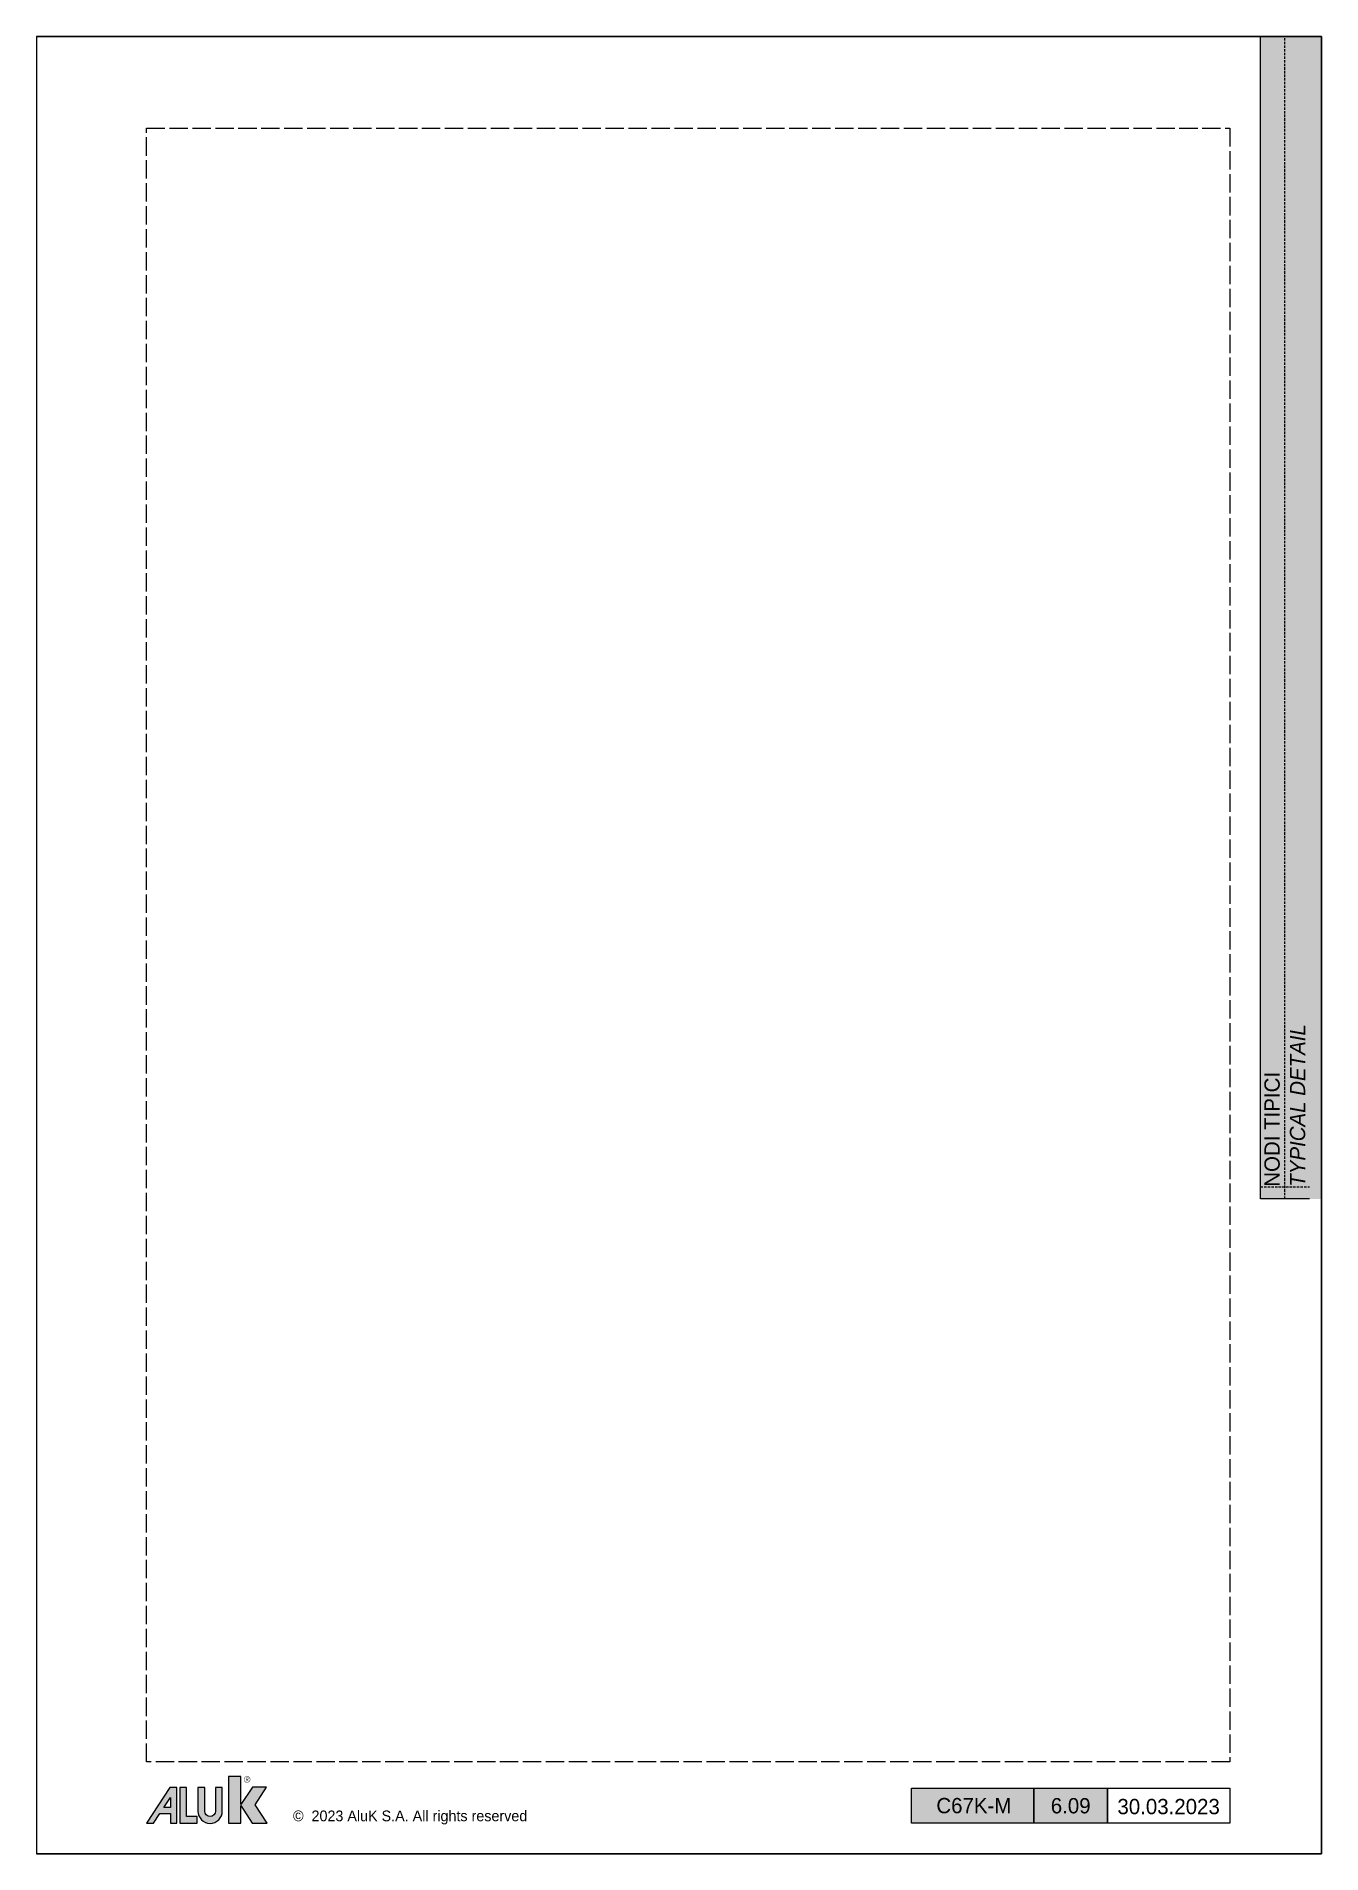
# Paper-space layout 'S6 09' of a CAD drawing. Header units: millimetres. Extents: x 180 to 390, y 30 to 327.
# The model-space entities are those that its viewports show. They can reach past a viewport. Long polylines and large blocks are cut down to what shows.
import ezdxf
from ezdxf.enums import TextEntityAlignment as Align

# ---------------------------------------------------------------- set-up
doc = ezdxf.new("R2010")
doc.units = ezdxf.units.MM
doc.header["$LTSCALE"] = 0.25
doc.header["$MEASUREMENT"] = 0
for name, pattern in [('ACAD_ISO02W100', [15, 12, -3]), ('DOT2', [0.125, 0, -0.125]), ('HIDDEN', [9.525, 6.35, -3.175])]:
    doc.linetypes.add(name, pattern=pattern)
doc.layers.add('01_ALUK Logo', color=7, linetype='Continuous')
doc.layers.add('01_External Border', color=150, linetype='Continuous', lineweight=20)
doc.layers.add('01_Text', color=40, linetype='Continuous', lineweight=25)
doc.layers.add('01_Fill Border Grey', color=7, linetype='Continuous', true_color=0x555655)
doc.layers.add('01_Fill Border Red', color=7, linetype='Continuous', lineweight=20, true_color=0xe2001a)
doc.layers.add('01_Text [White]', color=7, linetype='Continuous', lineweight=25, true_color=0xffffff)
doc.layers.add('02_Block Frame', color=7, linetype='Continuous', lineweight=5, true_color=0xe2001a, plot=False)
doc.layers.add('02_Layout Grid', color=252, linetype='DOT2', lineweight=5, plot=False, transparency=0.5)
doc.styles.add('ALUK Main&Secondary Titles', font='GOTHIC.TTF')
doc.styles.add('Aluk Text', font='GOTHIC.TTF')
doc.styles.get("Standard").update_dxf_attribs({"font": 'arial.ttf'})

# ---------------------------------------------------------------- blocks, each defined once
blk = doc.blocks.new('A$C14581')
at = {"layer": '01_Text', "insert": (0, -0.19), "char_height": 2, "attachment_point": 7, "style": 'Aluk Text'}
blk.add_mtext_dynamic_manual_height_columns('{\\fPoppins|b0|i0|c0|p2;\\H0.875x;©  2023 AluK S.A. All rights reserved}', width=51.3351, gutter_width=204.25, heights=[0], dxfattribs=at)
blk = doc.blocks.new('serie_')
at = {"layer": '01_Text [White]', "color": 7, "true_color": 0xffffff, "insert": (10, -2.87), "char_height": 2.5, "attachment_point": 5, "style": 'ALUK Main&Secondary Titles'}
blk.add_mtext_dynamic_manual_height_columns('{\\fPoppins|b0|i0|c0|p2;C67K-M}', width=20, gutter_width=12.5, heights=[0], dxfattribs=at)
blk = doc.blocks.new('AluK Logo')
at = {"layer": '01_ALUK Logo', "true_color": 0xe2001a}
h = blk.add_hatch(color=242, dxfattribs=at)
h.dxf.hatch_style = 1
h.paths.add_polyline_path([(18.02, 3.04), (19.92, 5.98), (17.56, 5.98), (15.66, 3.11), (15.66, 7.76), (13.58, 7.76), (13.58, 0), (15.66, 0), (15.66, 2.93), (17.53, 0), (20, 0)])
at = {"layer": '01_ALUK Logo', "true_color": 0x323338}
h = blk.add_hatch(color=250, dxfattribs=at)
h.dxf.hatch_style = 1
h.paths.add_polyline_path([(3.94, 0), (5.02, 0), (5.02, 5.96), (3.87, 5.96), (0, 0), (1.15, 0), (2.2, 1.63), (3.94, 1.63)])
h.paths.add_polyline_path([(3.95, 2.64), (2.86, 2.64), (3.95, 4.31)], flags=16)
h = blk.add_hatch(color=250, dxfattribs=at)
h.dxf.hatch_style = 1
h.paths.add_polyline_path([(6.62, 1.12), (6.62, 5.97), (5.53, 5.97), (5.53, 0), (8.38, 0), (8.38, 1.12)])
h = blk.add_hatch(color=250, dxfattribs=at)
h.dxf.hatch_style = 1
h.paths.add_polyline_path([(12.57, 5.97), (11.43, 5.97), (11.43, 2.02, -1), (9.65, 2.02), (9.65, 5.97), (8.52, 5.97), (8.52, 2.02, 0.999791), (12.57, 2.02)])
at = {"layer": '01_ALUK Logo', "color": 242, "lineweight": 0, "true_color": 0xe2001a}
blk.add_lwpolyline([(17.53, 0), (20, 0), (18.02, 3.04), (19.92, 5.98), (17.56, 5.98), (15.66, 3.11), (15.66, 7.76), (13.58, 7.76), (13.58, 0), (15.66, 0), (15.66, 2.93)], close=True, dxfattribs=at)
at = {"layer": '01_ALUK Logo', "color": 250, "lineweight": 0, "true_color": 0x323338}
for points in [[(2.2, 1.63), (3.94, 1.63), (3.94, 0), (5.02, 0), (5.02, 5.96), (3.87, 5.96), (0, 0), (1.15, 0)], [(2.86, 2.64), (3.95, 4.31), (3.95, 2.64)], [(8.38, 0), (8.38, 1.12), (6.62, 1.12), (6.62, 5.97), (5.53, 5.97), (5.53, 0)]]:
    blk.add_lwpolyline(points, close=True, dxfattribs=at)
blk.add_lwpolyline([(9.65, 2.02), (9.65, 5.97), (8.52, 5.97), (8.52, 2.02, 1), (12.57, 2.02), (12.57, 5.97), (11.43, 5.97), (11.43, 2.02, -1)], format="xyb", close=True, dxfattribs=at)
at = {"layer": '01_ALUK Logo', "color": 242, "lineweight": 0, "true_color": 0xe2001a, "insert": (16.69, 7.28), "char_height": 1.06, "attachment_point": 5}
blk.add_mtext_dynamic_manual_height_columns('®', width=0.2845, gutter_width=0.756, heights=[0], dxfattribs=at)

msp = doc.modelspace()

# ---------------------------------------------------------------- hatches: boundary and pattern name
at = {"layer": '01_Fill Border Grey', "ltscale": 0.25}
h = msp.add_hatch(color=256, dxfattribs=at)
h.dxf.hatch_style = 1
h.paths.add_polyline_path([(2255, 4.965), (2223, 4.965), (2223, 10.71), (2255, 10.71)])
at = {"layer": '01_Fill Border Red', "ltscale": 0.25}
h = msp.add_hatch(color=256, dxfattribs=at)
h.dxf.hatch_style = 1
h.paths.add_polyline_path([(2280, 107), (2280, 297), (2290, 297), (2290, 107)])

# ---------------------------------------------------------------- linework, layer by layer
at = {"layer": '01_External Border'}
for points in [[(2243, 4.965), (2223, 4.965), (2223, 10.71), (2243, 10.71)], [(2255, 4.965), (2243, 4.965), (2243, 10.71), (2255, 10.71)], [(2275, 4.965), (2255, 4.965), (2255, 10.71), (2275, 10.71)]]:
    msp.add_lwpolyline(points, close=True, dxfattribs=at)
at = {"layer": '02_Block Frame'}
for p, q in [((2280, 107), (2280, 297)), ((2288, 107), (2280, 107))]:
    msp.add_line(p, q, dxfattribs=at)
msp.add_lwpolyline([(2080, 0), (2080, 297), (2290, 297), (2290, 0)], close=True, dxfattribs=at)
at = {"layer": '02_Block Frame', "linetype": 'ACAD_ISO02W100'}
msp.add_lwpolyline([(2098, 15), (2098, 282), (2275, 282), (2275, 15)], close=True, dxfattribs=at)
at = {"layer": '02_Layout Grid', "linetype": 'HIDDEN', "ltscale": 0.25}
for p, q in [((2284, 107), (2284, 297)), ((2280, 109), (2288, 109))]:
    msp.add_line(p, q, dxfattribs=at)

# ---------------------------------------------------------------- block references
at = {"layer": '01_ALUK Logo', "xscale": 0.9841678626162992, "yscale": 0.9841678626162992, "zscale": 0.9841678626162992}
msp.add_blockref('AluK Logo', (2098.015, 4.964), dxfattribs=at)
at = {"layer": '01_Text'}
msp.add_blockref('A$C14581', (2121.938, 4.965), dxfattribs=at)
at = {"layer": '01_Text [White]', "color": 7, "true_color": 0xffffff}
msp.add_blockref('serie_', (2223.182, 10.71), dxfattribs=at)

# ---------------------------------------------------------------- texts
at = {"layer": '01_Text', "style": 'ALUK Main&Secondary Titles'}
msp.add_attdef('30.03.2023', text='', height=2.5, dxfattribs=at).set_placement((2265, 7.703), align=Align.MIDDLE)
at = {"layer": '01_Text [White]', "insert": (2284, 109), "char_height": 2.5, "attachment_point": 4, "rotation": 90, "style": 'ALUK Main&Secondary Titles'}
msp.add_mtext_dynamic_manual_height_columns('NODI TIPICI\\P{\\fCentury Gothic|b0|i1|c0|p34;TYPICAL DETAIL}', width=120.62971, gutter_width=15, heights=[0], dxfattribs=at)
at = {"layer": '01_Text [White]', "color": 7, "ltscale": 0.25, "true_color": 0xffffff, "style": 'Aluk Text'}
msp.add_attdef('6.09', text='', height=2.5, dxfattribs=at).set_placement((2249, 7.835), align=Align.MIDDLE)

psp = doc.layouts.new('S6 09')

# ---------------------------------------------------------------- viewports
at = {"layer": '02_Block Frame', "ltscale": 0.25, "view_target_point": (188.35, -234.995)}
psp.add_viewport(center=(285.1, 178.39), size=(210, 297), view_center_point=(1996.65, 383.495), view_height=297, dxfattribs=at)

doc.saveas('drawing.dxf')
